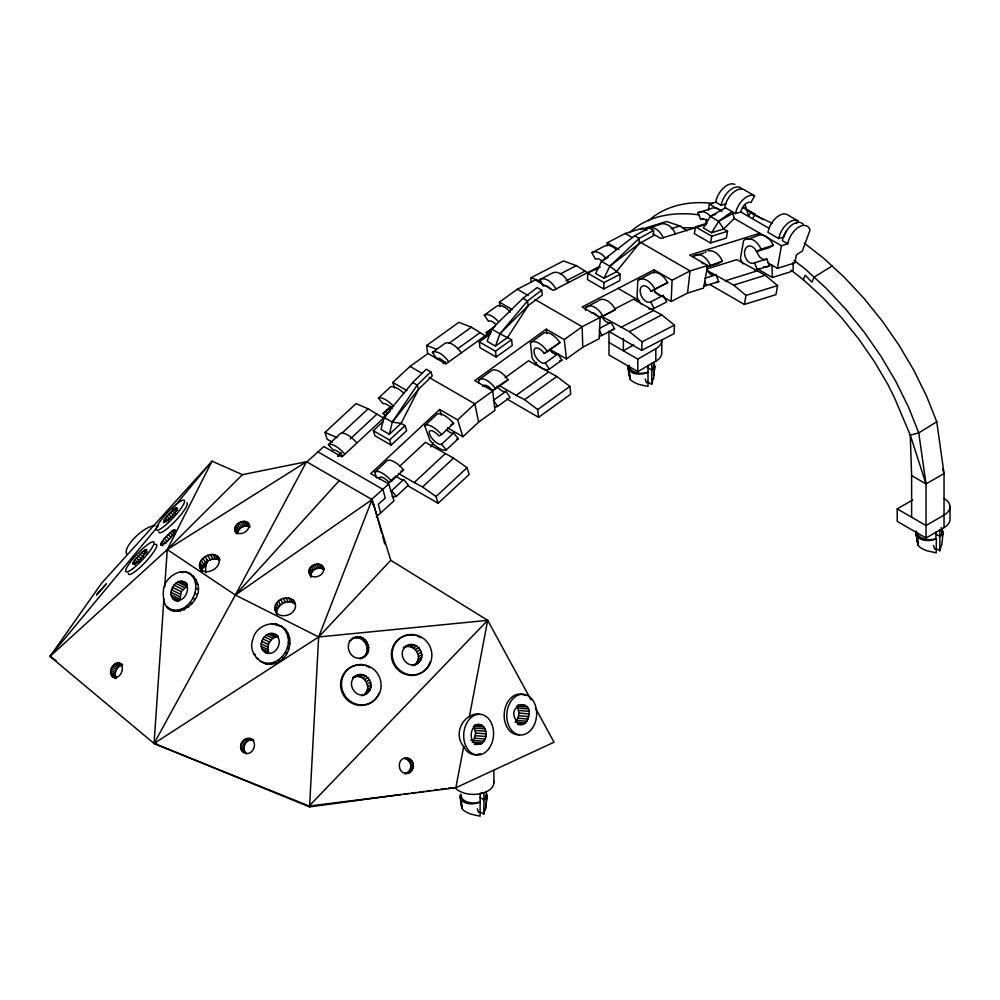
<?xml version="1.0" encoding="UTF-8"?>
<svg xmlns="http://www.w3.org/2000/svg" width="1000" height="1000" viewBox="0 0 1000 1000"><rect width="100%" height="100%" fill="white"/><g stroke="black" fill="none" stroke-linecap="round" stroke-linejoin="round"><path stroke-width="1.5" d="M609 331.712L609 354.975L637.8 371.613L655.812 361.213A20.362 11.762 0 0 0 661.787 352.887L661.787 340.412A20.362 11.762 0 0 1 655.812 348.725L637.8 359.125L609 342.5M623.4 338.488L623.4 350.812L633.7 344.875M637.8 371.613L637.8 359.125M648.05 365.188L647.975 386.463L638.862 384.412A12.463 3.638 17.5 0 1 630.262 379.45L627.938 365.775M651.65 363.1L652 369.738A12.225 7.062 0 0 0 653.538 365.288M653.763 362.2L654.9 366.637L651.862 370.112L651.65 384.35L647.775 382.113M655.812 361.213L655.812 348.725M912.663 499.988L897.212 508.9L897.212 521.375L926.025 538.013L944.038 527.612A20.362 11.762 0 0 0 950 519.288L950 506.812M911.612 517.212L911.612 475.613L910.263 435.1L894.525 397.863L888.213 385.062L874.4 361.637L858.725 339L841.438 317.538L822.85 297.638L803.288 279.662L791.038 270.138M926.025 538.013L926.025 483.925L918.763 432.887L908.55 407.225L895.913 381.6L881.087 356.475L864.312 332.25L845.888 309.363L826.112 288.2L805.35 269.125L794.075 260.363M936.275 531.587L935.75 538.725A12.225 7.062 0 0 1 917.4 532.6M939.875 529.5L939.862 550.75L935.987 548.513M944.038 527.612L944.038 473.525L936.762 421.775L926.55 396.1L913.913 370.487L899.087 345.35L882.312 321.138L863.888 298.25L844.125 277.087L823.35 258L804.312 243.188M479.888 811.838L483.762 814.075L485.25 808.587M653.138 378.85L651.65 384.35M941.363 545.25L939.862 550.75M482.175 792.613L480.163 793.525L480.087 816.2L470.975 814.15A12.463 3.638 17.5 0 1 462.375 809.175L460.863 798.8M629.688 378.338L630.3 377.113M916.488 531.075C914.45 541.237 929.975 542.263 936.4 538.638L936.188 552.863L927.087 550.812A12.463 3.638 17.5 0 1 918.487 545.85L916.963 535.475M653.55 230.45L653.462 235.712L639.05 243.675L609.825 266.2L603.975 278.263L595.65 273.45L601.487 261.4L634.637 235.825L649.05 227.85L653.55 230.45L639.15 238.425L609.825 266.2L601.487 261.4L608.1 257.337M530.85 282L531.038 277.738L563.425 261L576.362 265.625L588.8 273.488M585.487 310.512L585.612 307.488L589.012 305.875A16.3 9.887 62.7 0 1 602.837 316.075L615.425 309.562A16.3 9.887 62.7 0 0 601.6 299.363L599.125 300.15M599.913 266.938L587.775 273.212L587.487 279.6L603.7 288.962L619.888 280.6L620.175 274.2L609.825 266.2M654.425 291.887L671.15 301.537L687.562 293.062L703.575 288.075L707.638 265.475L690.075 270.925L672.087 280.225L654.075 269.825L582.125 307.013L600.138 317.413L599.188 338.725L582.775 347.212L566.462 358.95L549.738 349.288M603.7 288.962L603.987 282.575L620.175 274.2M607.112 245.825L607.238 242.787L625.237 233.487L642.788 228.038L646.637 230.263M637.788 280.525L651.287 273.188A16.3 9.887 62.7 0 1 667.6 282.6L655 289.113A16.3 9.887 62.7 0 0 638.7 279.7L637.788 280.525L637.05 297.175L637.85 298.988A16.3 9.887 62.7 0 0 641.912 304.6M608.55 331.225L641.688 350.363L642.075 341.838L629.375 331.662L601.062 316M653.938 272.875L654.075 269.825M671.15 301.537L672.087 280.225M614.55 309.025L633.438 299.262L661.762 314.938L674.45 325.1L674.075 333.625L641.688 350.363M250.55 738.938C259.637 742.975 251.163 758.45 243.075 752.062C235.7 745.487 246.337 733.487 253.863 740.387L248.825 738.462M243.075 752.062L246.388 753.525C241.112 749.087 245.2 739.112 252.138 739.925M309.55 806.9L318.65 636.975L372.05 499.562L306.5 461.712L242.438 474.663L167.275 549.575L50 656.413L154.062 743.487L309.55 806.9L400.8 794.562M119.138 663.138C126.512 666.55 119.913 680.775 112.613 676.812C106.562 671.062 115.575 658.162 122.713 664.9M111.613 675.713L116.213 677.913C113.6 673.15 116.838 666 122.3 665.175L117.7 662.975M163.888 599.212L154.062 743.487L309.137 806.025L455.85 787.75L554.025 742.212L535.388 707.975M164.737 586.8L167.275 549.575L212 461.163L242.438 474.663M485.875 791.938L487.1 795.25L485.637 808.5M654.562 367.738L653.525 378.775M941.1 527.575L943.2 531.925L941.75 545.175M477.463 724.375C486.075 723.737 488.225 735.537 484.025 741.275L473.638 740.425L475.725 733.025L473.425 726.062M519.925 724.625C498.525 704.737 541.413 693.888 525.588 723.05L515.2 722.2C519.4 718.088 520 710.825 516.512 706.087M205.312 567.337L207.45 559.938M362.238 657.688C373.837 651.2 362.738 632.188 351.413 639.225C365.65 628.387 377.212 655.537 359.75 658.725L364 656.737M364.913 693.812C372.875 686.112 362.088 671.875 352.587 677.825C366.188 665.662 380.487 689.938 362.887 695.413L368.475 691.925M415.662 663.8C423.625 656.087 412.825 641.862 403.338 647.812C416.925 635.625 431.238 659.9 413.65 665.387L419.237 661.9M687.562 293.062L690.075 270.925L640.088 242.062M485.25 809.837L487.013 796.375M653.575 375.8L654.9 366.637M483.762 814.075L483.975 799.837L486.675 797.463M177.062 601.263C163.575 597.275 175.362 574.425 186.45 583.175M171.075 594.775L179.963 599.212L181.275 591.75L186.6 586.425L177.725 581.975M169.825 609.038C186.2 615.45 200.688 593.325 194.175 578.925C186.488 563.75 165.763 575.225 163.612 588.6C158.425 637.212 222.425 595.988 188.612 572.863M707.013 223.263L695.525 226.838L694.312 233.625L710.525 242.975L726.312 238.075L727.537 231.287L723.587 229.013L718.688 221.275L710.362 216.462L703.3 227.925L711.637 232.725L723.587 229.013L734.35 218.425L732.175 211.5L718.688 221.275L711.637 232.725M705.6 225.238L706.688 219.213M708.312 210.162L709.388 204.137L715.713 202.175A16.3 9.412 -60 0 1 734.8 184.412M710.525 242.975L711.737 236.2L727.537 231.287M709.887 284.55L744.35 304.45L745.975 295.413L733.688 285.075L706.587 270.212M777.387 268.337L781.438 245.738L787.763 243.775A16.3 9.412 -60 0 1 798.587 227.213A16.3 9.412 -60 0 1 810.025 230.025L802.362 251.062L796.4 254.75L794.938 262.887L777.387 268.337L767.938 262.887M706.712 269L736.862 259.625L765.275 275.262L777.575 285.587L775.95 294.637L744.35 304.45M267.787 653.562C252.887 648.988 266.238 625.588 278.012 635.95M261.962 648.75L268.837 652.025C265.912 645.675 270.6 637.212 277.688 636.788L270.812 633.5M259.925 661.05C276.337 670.387 294.462 648.45 286.525 632.837C279.45 617.087 256.125 623.9 252.975 639.025C246.462 654.663 265.738 671.188 279.788 661.112C291.962 653.8 294.325 632.45 280.375 625.837M479.625 714.412A20.375 14.9 -85.3 0 0 471.887 715.175C459.862 720.088 454.8 736.4 463.688 746.525L455.85 787.75L448.75 788.075M469.325 716.875L487.688 620.337L390.775 560.288L372.05 499.562L235.362 595.037L154.062 743.487L318.65 636.975L390.775 560.288M406.613 773.012C413.212 770.125 411.525 759.1 404.312 758.425C415.675 755.25 416.362 775.1 404.8 773.575L409.275 772.625M322.975 566.7C327.238 574.775 311.938 581.562 309.088 572.75C307.475 564.188 322.512 560.138 324.212 569.45M310.95 576.875C309.812 570.4 318.75 565.612 323.762 569.587L321.912 565.462M274.9 607.612C275.413 596.7 295.55 593.513 295.525 606.062C295.012 616.975 274.862 620.15 274.9 607.612L276.975 613.987L275.025 609.925M276.85 611.675C277.838 603.688 288.637 598.888 295.038 603.962L293.087 599.9M389.375 434.275L392.287 422.125L417.175 385.087L430.812 371.85L426.312 369.25L412.663 382.488L383.95 417.312L381.037 429.462L389.375 434.275L401.1 423.35L418.625 389.175L432.262 375.938L430.812 371.85M201.725 571.038C192.438 560.575 214.438 546.85 219.825 559.625M199.575 566.912L202.288 571.413C201.2 562.888 212.525 555.925 219.762 560.388L217.05 555.875M236.725 533.8C229 525.887 246.275 515.262 249.725 525.763M250.075 526.987C245.287 524 238.337 527.888 237.45 533.212L234.775 528.612M133 562.9L132.963 564.362C139.113 561.925 144.2 555.862 146.975 549.888L146.062 549.4L141.775 552.325L134.875 559.812L133 562.9L135.188 564.95M160.763 543.775L160.712 545.325C167.175 542.762 172.512 536.388 175.425 530.125L174.462 529.612L171.762 531.213L164.288 538.55L160.763 543.775L162.925 545.812M372.05 499.562L373.088 504.675L371.7 499.363L388.738 483.988L370.725 473.587L439.625 409.487L457.65 419.888L462.912 436.737L478.625 422.113L494.95 410.375L492.75 391L474.738 380.6L546.25 329.175L564.263 339.575L566.462 358.95M495.462 346.125L499.9 333.837L527.463 300.95L541.7 290.188L537.2 287.587L522.95 298.35L491.575 329.025L487.125 341.325L495.462 346.125L507.638 337.375L528.15 305.688L542.388 294.925L541.7 290.188M803.288 279.662L805.188 275.212L811.938 282.188L814.075 277.15L832.087 266.025M164.25 519.8L163.487 522.65C169.625 520.212 174.725 514.15 177.488 508.175L176.575 507.7L174 509.212L166.887 516.2L164.25 519.8L166.438 521.85M754.613 195.85L750.938 202.537A8.662 5 -60 0 0 740.788 211.975L735.525 213.612L724.712 207.375A16.3 9.412 -60 0 1 743.812 189.613L754.613 195.85A16.3 9.412 -60 0 0 735.525 213.612M460.438 794.312L459.963 796.625L461.8 808.075M796.375 223.487L797.85 220.812L787.038 214.562A16.3 9.412 -60 0 0 767.95 232.338L778.75 238.575L784.025 236.938A8.662 5 -60 0 1 786.737 230.963M942.775 534.138L940.075 536.512L935.975 534.188M752.862 217.887A16.3 9.412 -60 0 0 755.188 214.338L751.237 212.362L748.55 215.85L744.963 204.387M430.712 446.863L433.375 443.013M56.1 660.575L50 656.413L101.613 583.225L212 461.163L172.25 509.075M353.162 638.288C342.9 643.988 350.363 661.188 361.512 657.788M390.425 410.725L383.95 417.312L392.287 422.125L418.625 389.175L417.175 385.087L412.663 382.488M50 656.413L158.338 525.85M534.6 364.675L536.587 362.375M478.488 724.463C469.663 726.287 468.425 741.375 476.85 744.6M474.338 744.4L480.712 744.225L484.025 741.275M339.275 480.637L235.362 595.037L167.275 549.575L306.5 461.712L235.362 595.037L318.65 636.975L487.688 620.337L530.925 699.762M309.137 806.025L487.688 620.337M374.75 472.225L377.125 471.35A16.3 6.25 47.1 0 1 391.575 481.087L403.638 469.875A16.3 6.25 47.1 0 0 389.188 460.125L387.337 460.462L374.75 472.225L376.575 478.075M424.7 425.75L425.238 425.2A16.3 6.25 47.1 0 1 441.538 434.613L453.6 423.4A16.3 6.25 47.1 0 0 437.287 413.988L424.7 425.75L430 440.45A16.3 6.25 47.1 0 0 446.3 449.862L458.363 438.65L453.587 433.062A8.912 3.413 47.1 0 1 446.275 429.6M629.538 232.812C647.7 215.175 674.95 211.513 699.137 214.887M648.587 220.625C665.738 205.162 690.275 200.538 712.725 203.475M493.95 327.113L491.575 329.025L499.9 333.837L528.15 305.688L527.463 300.95L522.95 298.35M478.55 380.15L481.438 378.85A16.3 8.2 54.3 0 1 495.575 388.85L508.088 379.85A16.3 8.2 54.3 0 0 493.95 369.85L491.788 370.438L478.55 380.15L478.9 383.175M530.4 342.863L531.125 342.15A16.3 8.2 54.3 0 1 547.425 351.562L559.938 342.562A16.3 8.2 54.3 0 0 543.638 333.15L530.4 342.863L532.112 358L533.112 359.688A16.3 8.2 54.3 0 0 549.412 369.1L561.925 360.1L557.788 354A8.912 4.487 54.3 0 1 550.3 350.688M306.85 461.912L323.888 446.55L341.9 456.95L385.962 415.962M332.425 442.25L327.125 439.188L325.012 432.438L356.025 403.6L368.15 408.8L384.738 418.812M394.55 388.062L392.8 382.438L410.025 366.413L427.9 353.562M342.125 455.375A8.912 3.413 47.1 0 0 333.212 450.225L328.438 444.637L340.5 433.425A16.3 6.25 47.1 0 1 356.8 442.837M392.088 408.9A8.912 3.413 47.1 0 0 383.175 403.75L378.4 398.162L390.45 386.938A16.3 6.25 47.1 0 1 403.837 393.263M341.575 433.537L368.15 408.8M350.25 438.975L376.838 414.237M337.587 455.812L340.875 452.75M385.087 415.513A16.3 6.25 47.1 0 1 383.162 413.413L390.838 406.275M338.013 456.525L341.3 453.475M383.162 413.413L391.262 406.987M392.287 422.125L401.1 423.35L405.05 425.625L406.625 430.688L391.125 445.112L374.913 435.75L373.325 430.7L383.3 421.425M391.125 445.112L389.538 440.05L405.05 425.625M399.963 466L425.425 442.3L453.55 458.113L467.05 467.7L469.162 474.438L438.15 503.288L407.65 485.675M379.237 478.975A8.912 3.413 47.1 0 1 388.963 482.413L395.538 476.3M457.65 419.888L474.875 403.862L492.75 391M390.562 490.938A8.912 3.413 47.1 0 0 391.575 490.763L403.625 479.538L408.4 485.125L396.35 496.35A16.3 6.25 47.1 0 1 392.05 496.15M441.538 434.613L438.925 435.938A8.912 3.413 47.1 0 0 430 430.788A8.912 3.413 47.1 0 0 432.612 439.125A8.912 3.413 47.1 0 0 441.525 444.275L453.587 433.062M398.375 473.425L414.188 482.562L445.2 453.713M414.188 482.562L422.537 486.962L453.55 458.113M438.15 503.288L436.037 496.538L467.05 467.7M376.362 516.763L394 500.838L388.738 483.988M462.413 806.838L461.812 807.6L460.812 799.225L461.413 802.613M918.512 543.513L917.913 544.263L916.912 535.9L917.525 539.288M939.875 536.438L940.225 536.138A12.225 7.062 0 0 0 941.438 530.775M704.975 252.638L706.075 251.737M356.138 675.95C345.087 682.125 355.675 700.225 366.463 693.512M406.9 645.913C395.838 652.1 406.438 670.188 417.225 663.487M491.087 331.475L445.913 363.963L427.55 353.212L426.675 345.462L458.862 322.325L471.388 327.2L485.238 335.763M499.925 306.6L499.412 302.125L517.3 289.275L535.288 279.975L553.3 290.375L598.962 266.775M445.5 363.65A8.912 4.487 54.3 0 0 436.575 358.512L432.438 352.4L444.95 343.4A16.3 8.2 54.3 0 1 461.25 352.812M495.913 324.538A8.912 4.487 54.3 0 0 488.425 321.225L484.288 315.113L496.8 306.112A16.3 8.2 54.3 0 1 510.5 312.175M449.113 343.225L471.388 327.2M457.688 348.738L479.975 332.713M443.188 363.638L445.688 361.838M487.975 334.938A16.3 8.2 54.3 0 1 486.275 332.65L495.037 326.35M486.275 332.65L492.025 329.012M499.9 333.837L511.575 339.65L512.238 345.462L496.15 357.025L479.938 347.675L479.275 341.863L490.412 333.85M496.15 357.025L495.487 351.213L511.575 339.65M505.05 377.688L528.562 360.775L556.788 376.5L569.888 386.425L570.763 394.175L538.575 417.312L506.763 398.938M482.575 386.375A8.912 4.487 54.3 0 1 492.337 390.7L504.85 381.7M549.412 369.1L545.262 363A8.912 4.487 54.3 0 1 536.35 357.85A8.912 4.487 54.3 0 1 535.262 348.263A8.912 4.487 54.3 0 1 544.188 353.413L559.938 342.562M564.263 339.575L582.15 326.712L600.138 317.413M505.938 391.287L493.413 400.288L497.562 406.388L510.075 397.388L505.938 391.287A8.912 4.487 54.3 0 1 497.013 386.138M545.262 363L557.788 354M499.012 385.438L516.15 395.337L548.337 372.188M516.15 395.337L524.6 399.65L556.788 376.5M538.575 417.312L537.7 409.562L569.888 386.425M517.413 724.412L521.862 724.775L525.588 723.05M936.762 421.775L918.763 432.887L910.263 435.1L926.025 483.925L944.038 473.525L942.638 469.15M725.562 207.675L710.362 216.462L715.662 214.213M602.837 316.075L598.95 318.312L615.425 309.562M654.325 290.25A8.912 5.412 62.7 0 0 663.238 295.387L666.737 301.9L654.15 308.4L650.65 301.9A8.912 5.412 62.7 0 1 641.737 296.75A8.912 5.412 62.7 0 1 642.2 286.2A8.912 5.412 62.7 0 1 651.112 291.35L655 289.113M667.6 282.6L651.112 291.35M544.188 353.413L547.425 351.562M505.925 381.075L508.088 379.85M492.337 390.7L495.575 388.85M201.887 565.925L207.138 562.95M718.688 221.275L732.75 213.475M706.7 266.837L722.387 261.15A16.3 11.287 72.7 0 0 708.875 250.812L708.238 250.925M722.387 261.15L717.862 263.65L706.938 267.038M757.125 251.65A8.912 6.175 72.7 0 0 766.75 259.025L769.613 265.788L757.325 269.6L754.463 262.838A8.912 6.175 72.7 0 1 745.55 257.688A8.912 6.175 72.7 0 1 747.55 246.5A8.912 6.175 72.7 0 1 756.475 251.65L761 249.15L773.288 245.325A16.3 11.287 72.7 0 0 756.975 235.912L747.688 239.363M773.288 245.325L768.763 247.825L756.475 251.65M353.9 638.175L355.65 637.25M349.3 640.9L351.05 639.963M356.575 637.837L358.325 636.9M359.275 638.212L361.025 637.275M361.812 639.288L363.562 638.35M364 640.987L365.763 640.05M365.7 643.2L367.463 642.262M366.8 645.763L368.562 644.825M367.225 648.512L368.988 647.575M366.925 651.263L368.688 650.325M365.95 653.812L367.713 652.875M364.35 656.012L366.112 655.062M405.7 646.825L409.263 644.925M408.25 646.488L411.812 644.587M410.825 646.85L414.387 644.95M413.237 647.875L416.8 645.975M415.325 649.5L418.888 647.6M416.95 651.6L420.513 649.7M418 654.038L421.562 652.138M418.4 656.663L421.962 654.762M418.125 659.275L421.688 657.375M417.188 661.712L420.763 659.812M412.475 665.75L414.85 664.488M354.95 676.838L358.512 674.95M357.5 676.5L361.062 674.625M360.075 676.862L363.638 674.975M362.488 677.887L366.05 676M364.575 679.513L368.137 677.625M366.2 681.612L369.762 679.725M367.238 684.062L370.812 682.175M367.638 686.675L371.213 684.788M367.362 689.3L370.938 687.4M366.438 691.725L370 689.837M361.725 695.775L364.1 694.513M543.2 286.125L539.7 279.625L552.288 273.113A16.3 9.887 62.7 0 1 568.587 282.525M601.538 260.75A8.912 5.412 62.7 0 0 595.363 259.163L591.862 252.662L604.45 246.15A16.3 9.887 62.7 0 1 615.75 249.05M560.175 274L576.362 265.625M565.95 280.963L584.85 271.2M594.9 269.713L599.938 267.113M603.975 278.263L616.237 271.925L639.05 243.675L639.15 238.425L634.637 235.825M585.612 307.488L598.212 300.975M599.738 328.212L611.075 322.35L614.575 328.862L601.975 335.363A16.3 9.887 62.7 0 1 599.5 336.15M650.65 301.9L663.238 295.387M620.837 327.413L653.213 310.675M629.375 331.662L661.762 314.938M642.075 341.838L674.45 325.1M450.975 424.712L453.6 423.4M401.025 471.2L403.638 469.875M388.963 482.413L391.575 481.087M480.3 801.963C474.075 804.875 463.15 805.138 460.125 797.75M480.163 801.85L479.637 802.05A12.225 7.062 0 0 1 466.737 801.8A12.225 7.062 0 0 1 461.4 795.013M640.688 229.525L666.538 221.488L679.887 225.95L687.075 230.775M715.713 202.175L721.112 205.287L726.375 203.663M707.175 220.925A8.912 6.175 72.7 0 0 700.725 219.462L697.862 212.688L710.138 208.875A16.3 11.287 72.7 0 1 721.95 211.562M671.263 228.637L679.887 225.95M700.725 219.462L703.45 218.612M703.213 225.25L660.8 238.438L653.075 233.975M759.825 233.263L689.613 255.075L707.638 265.475M703.612 253.062L692.688 256.45L696.587 254.625A16.3 11.287 72.7 0 1 710.1 264.962M704.925 278.225L715.85 274.837L718.713 281.6A16.3 11.287 72.7 0 1 715.913 282.525M754.463 262.838L766.75 259.025M703.625 286.35A16.3 11.287 72.7 0 0 706.425 285.425L718.713 281.6M725.05 280.863L756.637 271.05M733.688 285.075L765.275 275.262M757.712 269.025L772.362 277.475L789.912 272.025L793.275 269.95L793.037 262.475M745.975 295.413L777.575 285.587M406.163 758.9L408.825 758.525M407.825 759.862L410.5 759.475M409.2 761.237L411.875 760.85M410.213 762.938L412.875 762.562M410.763 764.85L413.425 764.475M410.825 766.85L413.488 766.462M410.4 768.787L413.062 768.4M409.5 770.537L412.175 770.15M408.212 771.975L410.887 771.6M403.9 794.137L408.537 793.512M411.625 793.1L416.275 792.475M419.363 792.05L424 791.425M427.1 791L430.188 790.588M434.837 789.963L437.925 789.538M441.012 789.125L445.662 788.5M682.087 227.625L695.612 227.987M406.987 758.05C396.388 756.85 397.025 774.95 407.475 773.188M517.913 704.862L525.325 705.475M518 706.213L526.9 706.938M517.725 708.075L528.112 708.925M518.513 710.45L528.9 711.3M518.8 713.05L529.188 713.9M518.587 715.7L528.975 716.55M517.875 718.225L528.263 719.075M516.725 720.438L527.112 721.287M517.863 723.75L523.8 724.237M474.825 724.85L482.25 725.462M474.913 726.188L483.812 726.925M474.65 728.05L485.037 728.913M475.425 730.425L485.825 731.275M475.725 733.025L486.112 733.888M475.513 735.688L485.9 736.538M474.8 738.2L485.188 739.05M472.113 742.188L482.5 743.037M474.775 743.737L480.712 744.225M282.1 626.663L271.488 623.562M190.837 573.975L184.762 571.6M174.525 599.987C184.125 603.888 192.475 587.575 183.912 581.9M531.038 277.738L541.1 281.337M752.975 214.225L772.125 223.225M426.675 345.462L436.425 349.263M265.038 652.25C275.188 658.012 284.9 640.788 275.262 634.637M325.012 432.438L337.15 437.65M247.013 738.5L250.325 739.963M245.238 739.05L248.562 740.512M243.625 740.062L246.95 741.525M242.288 741.488L245.6 742.95M241.3 743.225L244.625 744.675M240.75 745.138L244.062 746.6M240.65 747.113L243.975 748.575M241.038 749L244.35 750.462M241.863 750.7L245.175 752.15M265.075 663.5L266.8 664.325M276.137 624.038L277.863 624.862M283.925 628.85L285.65 629.663M286.525 632.837L288.25 633.663M288.025 637.562L289.738 638.387M273.137 633.737L275.887 635.05M288.3 642.688L290.012 643.512M268.45 633.938L275.312 637.225M266.188 635.025L273.062 638.3M264.212 636.688L271.075 639.963M287.325 647.862L289.05 648.675M262.625 638.8L269.5 642.087M261.562 641.237L268.438 644.525M285.2 652.725L286.925 653.55M261.075 643.825L267.95 647.113M261.212 646.388L268.087 649.663M282.038 656.975L283.762 657.788M263.263 650.75L268.762 653.375M278.062 660.288L279.788 661.112M273.562 662.463L275.275 663.275M253.775 654.05L255.487 654.862M268.812 663.337L270.538 664.15M256.375 658.037L258.1 658.863M264.163 662.85L265.887 663.675M116.175 663.312L120.775 665.512M114.675 664.112L119.275 666.325M113.3 665.35L117.9 667.55M112.137 666.912L116.737 669.125M111.275 668.713L115.875 670.925M110.775 670.625L115.375 672.825M110.662 672.513L115.262 674.712M110.95 674.25L115.55 676.45M112.613 676.812L116.175 678.575M191.825 575.363L194.05 576.475M180.538 571.65L182.763 572.762M194.175 578.925L196.4 580.037M195.5 583.3L197.738 584.412M181.988 581.275L187.062 583.812M195.725 588.2L197.95 589.312M179.875 581.3L187.488 585.1M175.662 583.275L184.537 587.712M194.825 593.288L197.05 594.4M173.85 585.087L182.725 589.538M172.4 587.312L181.275 591.75M192.862 598.225L195.087 599.338M171.425 589.775L180.3 594.212M170.963 592.312L179.85 596.763M189.963 602.65L192.188 603.763M171.75 596.962L179.35 600.763M172.925 598.737L178 601.275M186.337 606.287L188.562 607.4M182.225 608.875L184.45 609.987M177.913 610.25L180.138 611.362M166.625 606.538L172.062 610.15M173.675 610.3L175.912 611.413M744.375 208.088L755.188 214.338M743.125 207.675L751.237 212.362M746.75 210.125L762.962 219.488M740.788 211.975L769.163 228.363M787.763 243.775L782.362 240.65A16.3 9.412 -60 0 1 791.688 225.125A16.3 9.412 -60 0 1 803.363 224.462M709.388 204.137L720.2 210.375M733.625 218.125L781.438 245.738M695.525 226.838L711.737 236.2M625.237 233.487L631.987 237.387M607.238 242.787L618.825 249.475M618.1 288.425L638.837 300.387M587.775 273.212L603.987 282.575M911.612 475.613L926.025 483.925M517.3 289.275L528.1 295.512M534.862 299.413L582.15 326.712L582.775 347.212M897.212 508.9L926.025 525.525L944.038 515.125A20.362 11.762 0 0 0 944.038 498.5M647.763 367.788L651.862 370.112M499.412 302.125L512.288 309.562M479.275 341.863L495.487 351.213M410.025 366.413L422.175 373.438M428.938 377.337L474.875 403.862L478.625 422.113M392.8 382.438L406.95 390.613M447.475 427.825L462.912 436.737M373.325 430.7L389.538 440.05M318.087 451.95L382.938 489.4L385.275 498.1L378.312 504.263L380.637 512.962M479.875 797.525L483.975 799.837M422.537 486.962L436.037 496.538M524.6 399.65L537.7 409.562M155.8 743.2L158.212 745.2M144.95 549.925L147.125 551.975M143.488 550.925L146.762 554M141.775 552.325L143.963 554.375M139.938 554.038L143.212 557.112M138.088 555.938L141.375 559.025M136.363 557.913L139.65 561M134.875 559.812L138.162 562.9M133.737 561.512L135.925 563.562M175.463 508.212L177.65 510.275M174 509.212L176.188 511.262M172.288 510.613L175.575 513.7M170.45 512.325L173.738 515.413M168.612 514.237L171.887 517.312M166.887 516.2L170.162 519.288M165.4 518.1L168.675 521.188M173.3 530.163L175.45 532.188M171.762 531.213L175 534.25M169.963 532.675L173.212 535.725M168.038 534.475L171.275 537.525M166.1 536.475L169.35 539.525M164.288 538.55L167.537 541.6M162.725 540.538L165.975 543.587M161.525 542.325L163.688 544.362M200.375 568.787C207.062 576.75 223.038 566.862 218.463 557.375M235.4 531.5C240.113 537.275 251.562 530.275 248.4 523.462M441.525 444.275L446.3 449.862M391.575 490.763L396.35 496.35M463.688 746.525L465.688 749.775A20.375 14.9 -85.3 0 0 480.2 753.625M215.113 554.888L217.825 559.388M212.787 554.438L215.5 558.95M210.238 554.587L212.95 559.1M207.625 555.312L210.338 559.825M205.138 556.575L207.85 561.075M202.938 558.275L205.65 562.775M201.188 560.3L203.9 564.8M200 562.513L202.712 567.025M199.438 564.775L202.15 569.275M247.4 522.388L249.4 525.837M246.038 521.65L248.7 526.25M244.387 521.325L247.05 525.925M242.575 521.413L245.238 526.013M240.7 521.912L243.375 526.512M238.925 522.788L241.588 527.388M237.338 523.987L240.012 528.587M236.075 525.425L238.738 530.025M235.2 527L237.862 531.613M234.85 530.15L236.85 533.6M599.175 330.163L601.975 335.363M291.087 598.625L293.038 602.688M288.675 597.913L290.625 601.975M286.038 597.8L287.987 601.862M283.337 598.312L285.287 602.375M280.763 599.4L282.725 603.462M278.5 600.988L280.45 605.062M276.688 602.987L278.637 607.05M275.462 605.237L277.413 609.312M275.863 612.025L277.162 614.738M320.462 564.562L322.312 568.7M318.738 564.075L320.588 568.212M316.837 564.025L318.7 568.15M314.913 564.4L316.775 568.538M313.087 565.2L314.938 569.338M311.488 566.362L313.337 570.487M310.2 567.788L312.062 571.925M309.35 569.412L311.2 573.538M308.962 571.1L310.825 575.237M309.088 572.75L310.938 577M704.712 281.363L706.425 285.425M627.85 366.887C629.55 375.412 641.862 375.275 648.188 372.238L647.525 372.325A12.225 7.062 0 0 1 634.625 372.075A12.225 7.062 0 0 1 629.288 365.288M933.4 545.413L934.725 549.225M645.188 379.012L646.513 382.825M477.3 808.75L478.625 812.55M439.625 409.487L441.388 415.1M373.45 503.688L381.812 533.475M382.65 536.45L384.738 543.9M628.9 370.625L629.3 372.887M916.225 534.412L918.1 545.275L916.062 533.288L917.913 544.738M628.013 368.013L629.875 378.875M628.9 370.825L629.9 377.45L629 370.35M546.25 329.175L546.763 333.638M771.988 265.225L772.362 277.475M493.9 770.263L493.9 782.625M483.762 792.837L484.113 799.463A12.225 7.062 0 0 0 485.65 795.013M205.688 563.688L205.688 572.962M493.725 781.087A20.375 11.762 0 0 1 480.075 793.763A20.375 11.762 0 0 1 455.875 788.5M473.525 740.312A20.375 11.762 0 0 1 470.863 740.2M127.1 554.125A20.375 6.875 -42 0 1 134.75 537.688A20.375 6.875 -42 0 1 155.013 525.725M328.438 444.637A16.3 6.25 47.1 0 1 344.738 454.05M387.375 413.775A8.912 3.413 47.1 0 1 385.775 412.088M378.4 398.162A16.3 6.25 47.1 0 1 393.762 406.512M458.363 438.65A16.3 6.25 47.1 0 1 456.512 438.988M403.625 479.538A8.912 3.413 47.1 0 1 396.312 476.075M654.15 308.4A16.3 9.887 62.7 0 1 648.825 308.95M591.862 252.662A16.3 9.887 62.7 0 1 605.875 258.525M539.7 279.625A16.3 9.887 62.7 0 1 556 289.037M544.55 285.688A8.912 5.412 62.7 0 1 550.862 289.337M611.075 322.35A8.912 5.412 62.7 0 1 602.15 317.213M614.575 328.862A16.3 9.887 62.7 0 1 612.087 329.65M591.388 312.738A8.912 5.412 62.7 0 1 597.688 316.375M497.562 406.388A16.3 8.2 54.3 0 1 495.4 406.987M561.925 360.1A16.3 8.2 54.3 0 1 559.763 360.7M490.95 332.638A8.912 4.487 54.3 0 1 489.513 330.812M484.288 315.113A16.3 8.2 54.3 0 1 497.975 321.175M432.438 352.4A16.3 8.2 54.3 0 1 448.738 361.812M778.75 238.575A16.3 9.412 -60 0 1 797.85 220.812M721.112 205.287A16.3 9.412 -60 0 1 730.438 189.775A16.3 9.412 -60 0 1 742.125 189.1M769.613 265.788A16.3 11.287 72.7 0 1 763.775 266.55M743 263.875A16.3 11.287 72.7 0 1 741.025 260.188L740.425 258.3L743.587 240.637L744.688 239.737A16.3 11.287 72.7 0 1 761 249.15M757.325 269.6A16.3 11.287 72.7 0 1 754.525 270.525M697.862 212.688A16.3 11.287 72.7 0 1 709.663 215.375M663.263 237.925A16.3 11.287 72.7 0 0 646.95 228.512L659.237 224.688A16.3 11.287 72.7 0 1 675.55 234.1M205.525 563.675A20.375 11.762 0 0 1 201.488 569.3M430.087 661.787A20.375 19.65 61.9 0 1 406.087 674.562A20.375 19.65 61.9 0 1 391.812 650.25A20.375 19.65 61.9 0 1 414.562 635.375M417.075 636.062A20.375 19.65 61.9 0 1 420.662 637.725M519.425 734.712A20.375 14.9 -85.3 0 1 504.462 711.45A20.375 14.9 -85.3 0 1 525.175 695.413M377.15 696.525A20.375 19.65 61.9 0 1 352.088 703.288A20.375 19.65 61.9 0 1 341.5 678.587A20.375 19.65 61.9 0 1 363.812 665.4M366.325 666.087A20.375 19.65 61.9 0 1 369.9 667.75M378.9 693.05A20.375 19.65 61.9 0 1 377.812 695.413M155 544.5A20.375 3.862 -46.8 0 1 146.125 561.325A20.375 3.862 -46.8 0 1 128.363 573.425M186.9 502.762A20.375 3.862 -46.8 0 1 174.812 521.55A20.375 3.862 -46.8 0 1 158.875 531.712M715.85 274.837A8.912 6.175 72.7 0 1 706.938 269.688M701.525 262.575A8.912 6.175 72.7 0 1 703.112 263.788M96.538 594.812L106.363 583.888L96.538 594.812M160.387 521.075L158.125 524.438A20.375 3.862 -46.8 0 0 167.75 523.2A20.375 3.862 -46.8 0 0 184.412 500.412A20.375 3.862 -46.8 0 0 163.388 517.238L160.387 521.075M426.413 669.087L422.312 672.3L417.65 674.262A20.375 19.65 61.9 0 1 392.275 652.825A20.375 19.65 61.9 0 1 420 636.425A20.375 19.65 61.9 0 1 426.413 669.087M342.038 679.375A20.375 19.65 61.9 0 0 366.9 704.287A20.375 19.65 61.9 0 0 374.975 670.512A20.375 19.65 61.9 0 0 342.038 679.375M132.613 568.787A20.375 3.862 -46.8 0 0 154.088 542.9A20.375 3.862 -46.8 0 0 132.875 558.95A20.375 3.862 -46.8 0 0 132.613 568.787M532.5 727.95A20.375 14.9 -85.3 0 0 525.3 694.65A20.375 14.9 -85.3 0 0 507.362 721.287A20.375 14.9 -85.3 0 0 532.5 727.95M489.412 747.938A20.375 14.9 -85.3 0 0 482.225 714.625A20.375 14.9 -85.3 0 0 464.275 741.275A20.375 14.9 -85.3 0 0 489.412 747.938"/></g></svg>
